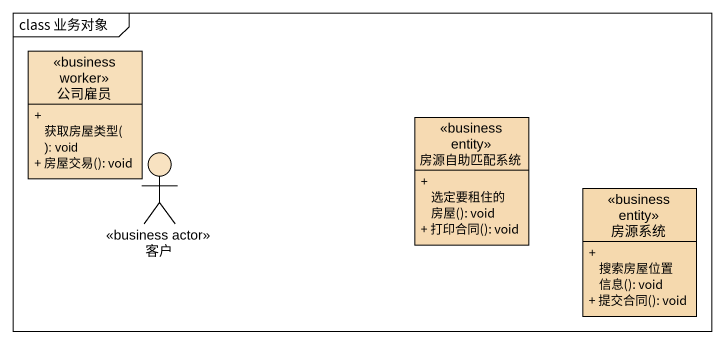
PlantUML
@startuml
mainframe class 业务对象
allowmixing
hide circle
hide empty members
skinparam classAttributeIconSize 0
class 公司雇员 <<business worker>> #F7DFBA {
  + 获取房屋类型(): void
  + 房屋交易(): void
}
actor 客户 <<business actor>> #F8E2C1
class 房源自助匹配系统 <<business entity>> #F6DAB2 {
  + 选定要租住的房屋(): void
  + 打印合同(): void
}
class 房源系统 <<business entity>> #F5D9AE {
  + 搜索房屋位置信息(): void
  + 提交合同(): void
}
@enduml
